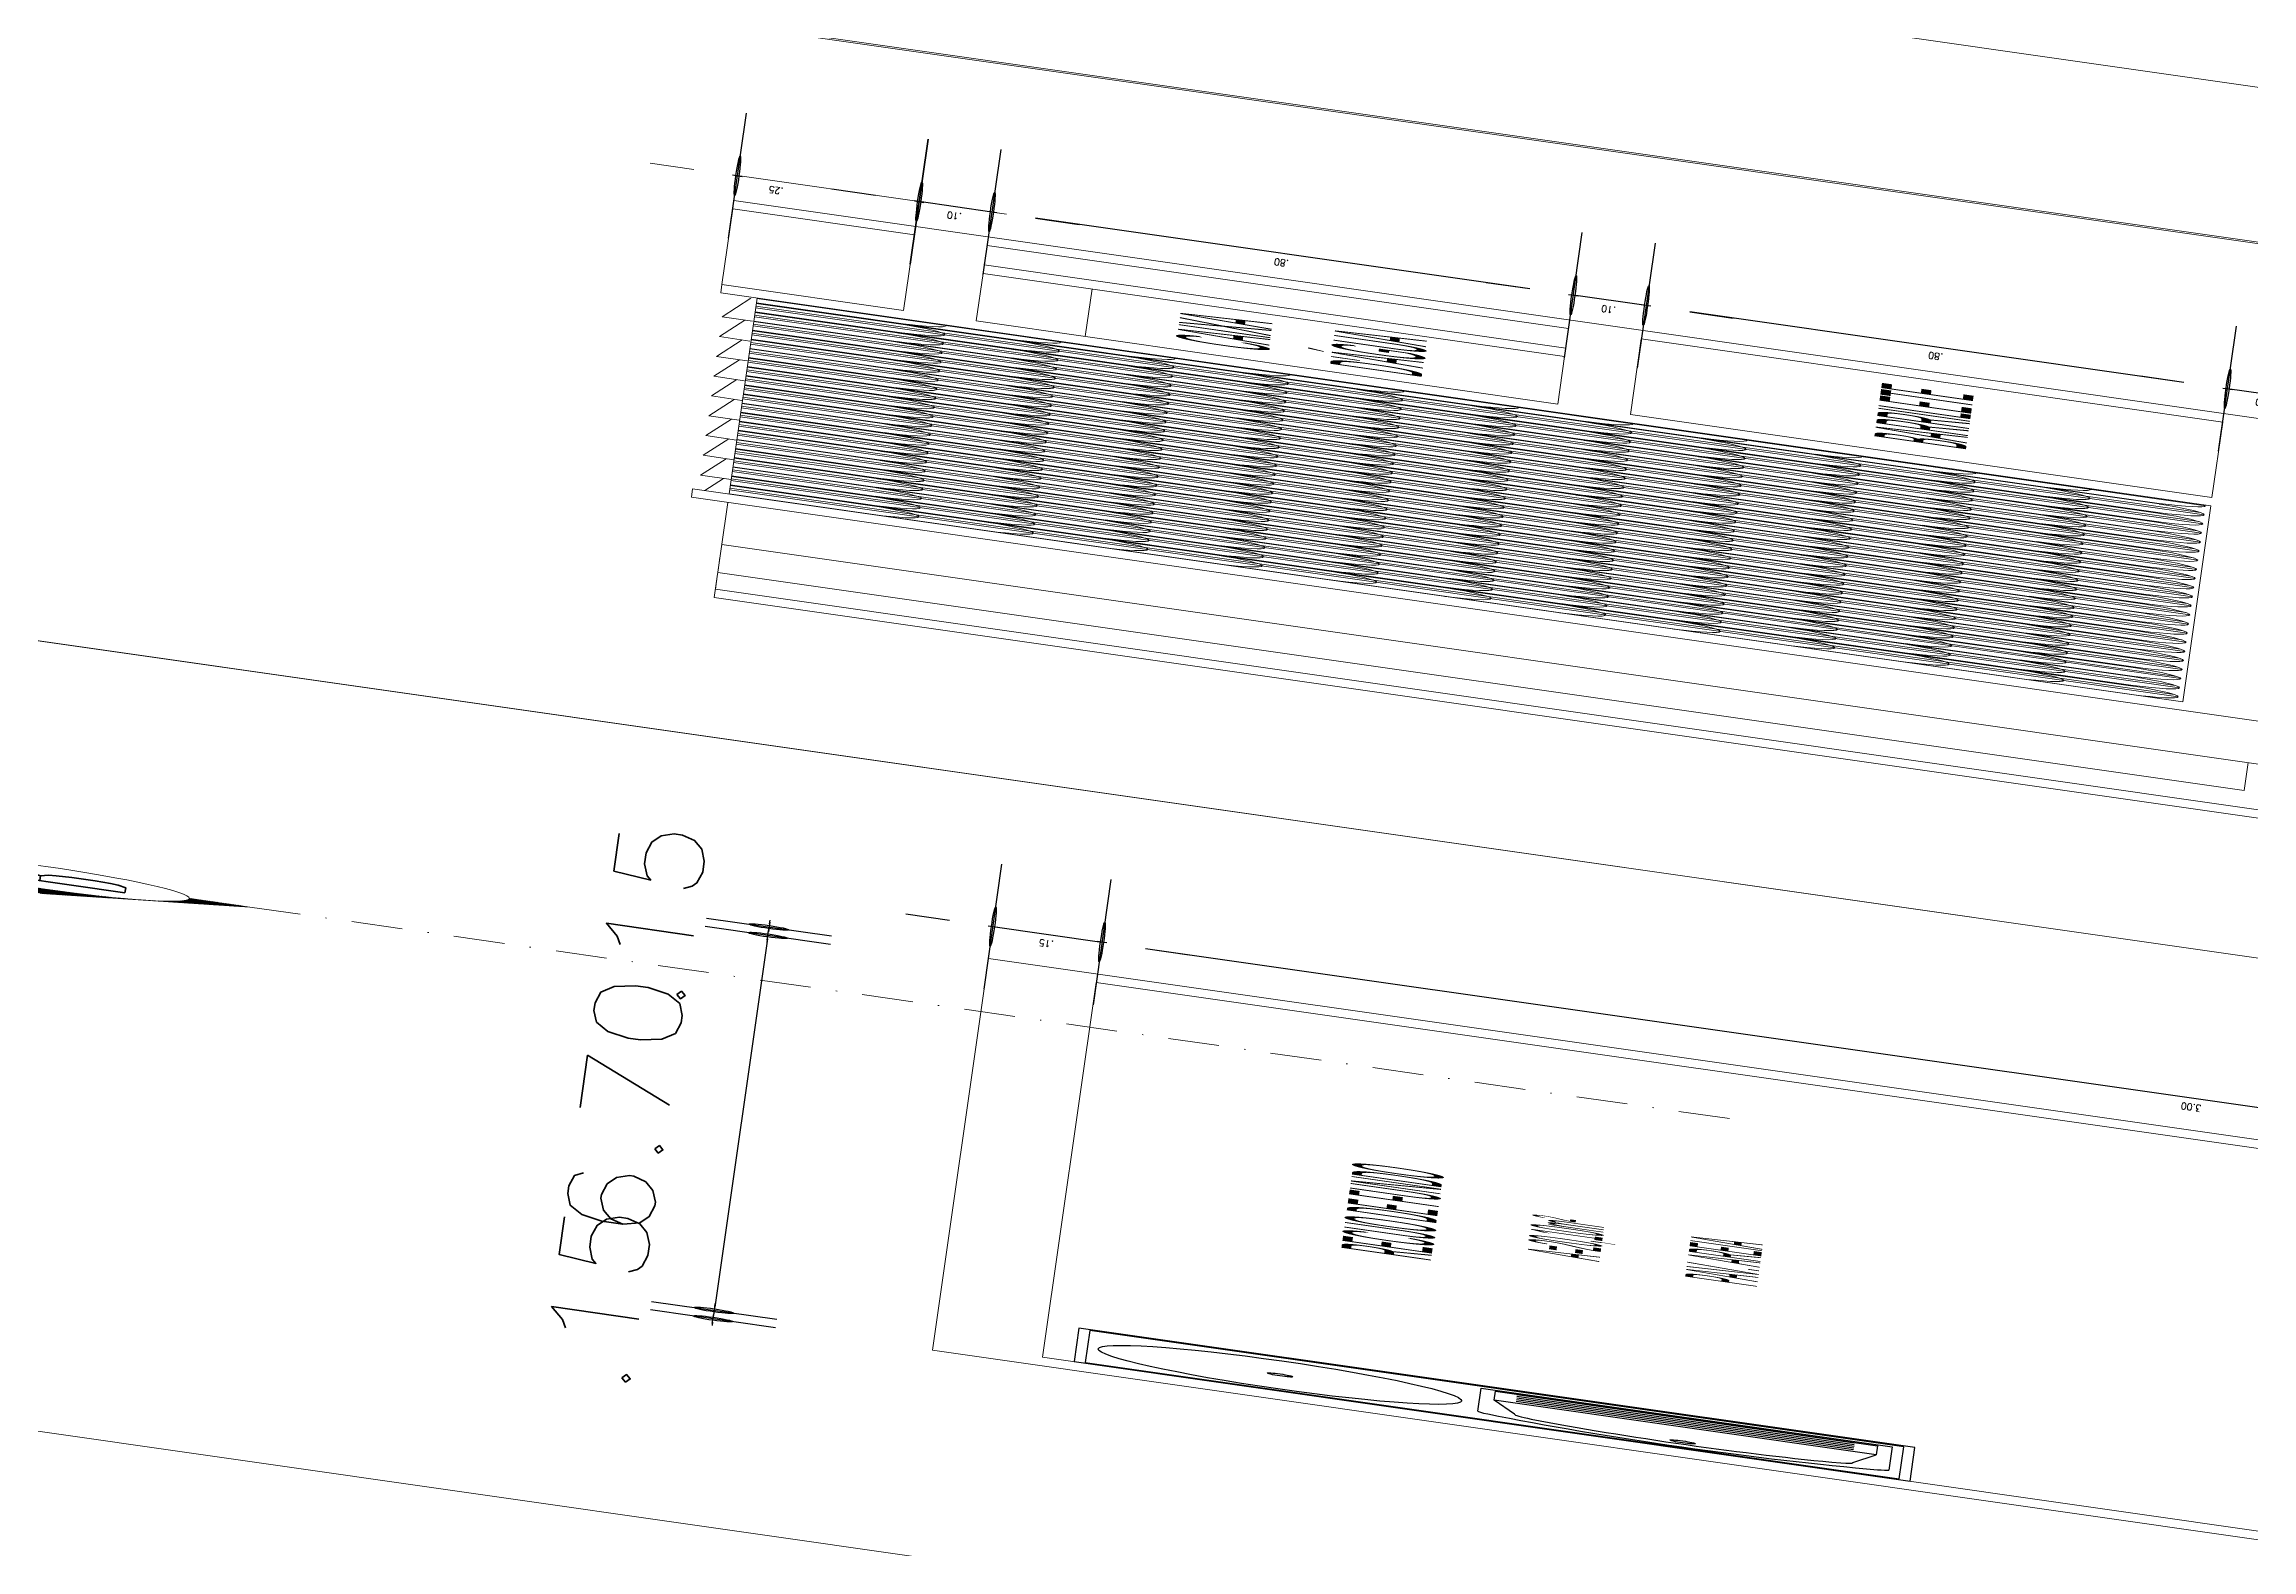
# Model space of a CAD drawing. Header units: millimetres. Extents: x -361192058 to 101130107379, y -14071650034 to 19218552450.
# Drawn here: x -135246.2 to -135067.6, y 43896.2 to 44018 of the extents above; entities that cross this region are included whole.
import ezdxf
from ezdxf.enums import TextEntityAlignment as Align

# ---------------------------------------------------------------- set-up
doc = ezdxf.new("R2010")
doc.units = ezdxf.units.MM
doc.header["$LTSCALE"] = 0.5
doc.linetypes.add('DASHDOT', pattern=[1, 0.5, -0.25, 0, -0.25])
doc.linetypes.add('HIDDEN2', pattern=[0.1875, 0.125, -0.0625])
for name, color, linetype in [('02', 2, 'Continuous'), ('COTAS', 7, 'Continuous'), ('DIVERSOS', 4, 'Continuous'), ('GR_PENA_FINA', 7, 'Continuous'), ('LINHAS PROJEÇÃO', 1, 'DASHDOT'), ('PAGPISO', 8, 'Continuous'), ('parede', 2, 'Continuous'), ('Símbolos_Gráficos', 1, 'Continuous'), ('texto pequeno', 3, 'Continuous'), ('TEXTO2', 3, 'Continuous'), ('TXT_0', 7, 'Continuous'), ('V5', 4, 'Continuous')]:
    doc.layers.add(name, color=color, linetype=linetype)
doc.styles.add('r140', font='romans.shx')
doc.styles.add('SANSSERIF', font='sas_____.pfb', dxfattribs={"height": 1})
doc.styles.get("Standard").update_dxf_attribs({"font": 'txt.shx', "height": 0.12})
doc.dimstyles.new('ESCALA50', dxfattribs={"dimtxt": 0.1, "dimasz": 0.06, "dimexe": 0.18, "dimexo": 0.06, "dimgap": 0.1, "dimtad": 1, "dimzin": 4, "dimdsep": 46, "dimtxsty": 'Standard', "dimblk1": 'BOLA', "dimblk2": 'BOLA', "dimsah": 1, "dimcen": -0.06, "dimse1": 1, "dimse2": 1, "dimclrd": 7, "dimclrt": 3, "dimadec": 0, "dimazin": 0, "dimtfac": 1, "dimtix": 1, "dimtmove": 0, "dimatfit": 3, "dimldrblk": 'BOLA', "dimfxl": 0, "dimtolj": 1, "dimtzin": 4, "dimarcsym": 0})

# ---------------------------------------------------------------- blocks, each defined once
blk = doc.blocks.new('BOLA')
for p, q in [((0, -1.435), (0, 1.435)), ((-1.435, 0), (1.435, 0))]:
    blk.add_line(p, q)
blk.add_circle((0, 0), 0.452)
blk = doc.blocks.new('*D867')
at = {"layer": 'Defpoints', "color": 0, "transparency": 16777216}
for p in [(4697.9207, 2435.7323), (4698.5163, 2435.7323), (4697.9207, 2432.8823)]:
    blk.add_point(p, dxfattribs=at)
at = {"layer": 'DIVERSOS', "color": 7, "lineweight": -2, "transparency": 16777216}
blk.add_line((4698.5163, 2432.9423), (4698.5163, 2435.6723), dxfattribs=at)
at = {"layer": 'DIVERSOS', "color": 7, "lineweight": -2, "transparency": 16777216, "xscale": 0.06, "yscale": 0.06, "zscale": 0.06}
for p, rotation in [((4698.5163, 2435.7323), 90), ((4698.5163, 2432.8823), 270)]:
    blk.add_blockref('BOLA', p, dxfattribs=dict(at, rotation=rotation))
at = {"layer": 'DIVERSOS', "color": 3, "lineweight": 18, "transparency": 16777216, "insert": (4698.3563, 2434.3073), "char_height": 0.12, "attachment_point": 5, "rotation": 90}
blk.add_mtext('\\A1;2.85', dxfattribs=at)
blk = doc.blocks.new('*D868')
at = {"layer": 'Defpoints', "color": 0, "transparency": 16777216}
for p in [(4697.9207, 2435.8323), (4698.5163, 2435.8323), (4697.9207, 2435.7323)]:
    blk.add_point(p, dxfattribs=at)
at = {"layer": 'DIVERSOS', "color": 7, "lineweight": -2, "transparency": 16777216}
for p, q in [((4698.5163, 2435.8923), (4698.5163, 2435.9523)), ((4698.5163, 2435.7323), (4698.5163, 2435.8323)), ((4698.5163, 2435.6723), (4698.5163, 2435.6123))]:
    blk.add_line(p, q, dxfattribs=at)
at = {"layer": 'DIVERSOS', "color": 7, "lineweight": -2, "transparency": 16777216, "xscale": 0.06, "yscale": 0.06, "zscale": 0.06}
for p, rotation in [((4698.5163, 2435.8323), 270), ((4698.5163, 2435.7323), 90)]:
    blk.add_blockref('BOLA', p, dxfattribs=dict(at, rotation=rotation))
at = {"layer": 'DIVERSOS', "color": 3, "lineweight": 18, "transparency": 16777216, "insert": (4698.3563, 2435.7823), "char_height": 0.12, "attachment_point": 5, "rotation": 90}
blk.add_mtext('\\A1;.10', dxfattribs=at)
blk = doc.blocks.new('*D869')
at = {"layer": 'Defpoints', "color": 0, "transparency": 16777216}
for p in [(4697.9207, 2436.6323), (4698.5163, 2436.6323), (4697.9207, 2435.8323)]:
    blk.add_point(p, dxfattribs=at)
at = {"layer": 'DIVERSOS', "color": 7, "lineweight": -2, "transparency": 16777216}
blk.add_line((4698.5163, 2435.8923), (4698.5163, 2436.5723), dxfattribs=at)
at = {"layer": 'DIVERSOS', "color": 7, "lineweight": -2, "transparency": 16777216, "xscale": 0.06, "yscale": 0.06, "zscale": 0.06}
for p, rotation in [((4698.5163, 2436.6323), 90), ((4698.5163, 2435.8323), 270)]:
    blk.add_blockref('BOLA', p, dxfattribs=dict(at, rotation=rotation))
at = {"layer": 'DIVERSOS', "color": 3, "lineweight": 18, "transparency": 16777216, "insert": (4698.3563, 2436.2323), "char_height": 0.12, "attachment_point": 5, "rotation": 90}
blk.add_mtext('\\A1;.80', dxfattribs=at)
blk = doc.blocks.new('*D870')
at = {"layer": 'Defpoints', "color": 0, "transparency": 16777216}
for p in [(4697.9207, 2436.7323), (4698.5163, 2436.7323), (4697.9207, 2436.6323)]:
    blk.add_point(p, dxfattribs=at)
at = {"layer": 'DIVERSOS', "color": 7, "lineweight": -2, "transparency": 16777216}
for p, q in [((4698.5163, 2436.7923), (4698.5163, 2436.8523)), ((4698.5163, 2436.6323), (4698.5163, 2436.7323)), ((4698.5163, 2436.5723), (4698.5163, 2436.5123))]:
    blk.add_line(p, q, dxfattribs=at)
at = {"layer": 'DIVERSOS', "color": 7, "lineweight": -2, "transparency": 16777216, "xscale": 0.06, "yscale": 0.06, "zscale": 0.06}
for p, rotation in [((4698.5163, 2436.7323), 270), ((4698.5163, 2436.6323), 90)]:
    blk.add_blockref('BOLA', p, dxfattribs=dict(at, rotation=rotation))
at = {"layer": 'DIVERSOS', "color": 3, "lineweight": 18, "transparency": 16777216, "insert": (4698.3563, 2436.6823), "char_height": 0.12, "attachment_point": 5, "rotation": 90}
blk.add_mtext('\\A1;.10', dxfattribs=at)
blk = doc.blocks.new('*D871')
at = {"layer": 'Defpoints', "color": 0, "transparency": 16777216}
for p in [(4697.9207, 2437.5323), (4698.5163, 2437.5323), (4697.9207, 2436.7323)]:
    blk.add_point(p, dxfattribs=at)
at = {"layer": 'DIVERSOS', "color": 7, "lineweight": -2, "transparency": 16777216}
blk.add_line((4698.5163, 2436.7923), (4698.5163, 2437.4723), dxfattribs=at)
at = {"layer": 'DIVERSOS', "color": 7, "lineweight": -2, "transparency": 16777216, "xscale": 0.06, "yscale": 0.06, "zscale": 0.06}
for p, rotation in [((4698.5163, 2437.5323), 90), ((4698.5163, 2436.7323), 270)]:
    blk.add_blockref('BOLA', p, dxfattribs=dict(at, rotation=rotation))
at = {"layer": 'DIVERSOS', "color": 3, "lineweight": 18, "transparency": 16777216, "insert": (4698.3563, 2437.1323), "char_height": 0.12, "attachment_point": 5, "rotation": 90}
blk.add_mtext('\\A1;.80', dxfattribs=at)
blk = doc.blocks.new('*D872')
at = {"layer": 'Defpoints', "color": 0, "transparency": 16777216}
for p in [(4697.9207, 2437.6323), (4698.5163, 2437.6323), (4697.9207, 2437.5323)]:
    blk.add_point(p, dxfattribs=at)
at = {"layer": 'DIVERSOS', "color": 7, "lineweight": -2, "transparency": 16777216}
for p, q in [((4698.5163, 2437.6923), (4698.5163, 2437.7523)), ((4698.5163, 2437.5323), (4698.5163, 2437.6323)), ((4698.5163, 2437.4723), (4698.5163, 2437.4123))]:
    blk.add_line(p, q, dxfattribs=at)
at = {"layer": 'DIVERSOS', "color": 7, "lineweight": -2, "transparency": 16777216, "xscale": 0.06, "yscale": 0.06, "zscale": 0.06}
for p, rotation in [((4698.5163, 2437.6323), 270), ((4698.5163, 2437.5323), 90)]:
    blk.add_blockref('BOLA', p, dxfattribs=dict(at, rotation=rotation))
at = {"layer": 'DIVERSOS', "color": 3, "lineweight": 18, "transparency": 16777216, "insert": (4698.3563, 2437.5823), "char_height": 0.12, "attachment_point": 5, "rotation": 90}
blk.add_mtext('\\A1;.10', dxfattribs=at)
blk = doc.blocks.new('*D1620')
at = {"layer": 'Defpoints', "color": 0, "transparency": 16777216}
for p in [(4685.2878, 2437.243), (4685.2878, 2434.243), (4686.0054, 2434.243)]:
    blk.add_point(p, dxfattribs=at)
at = {"layer": 'DIVERSOS', "color": 7, "lineweight": -2, "transparency": 16777216}
blk.add_line((4686.0054, 2437.183), (4686.0054, 2434.303), dxfattribs=at)
at = {"layer": 'DIVERSOS', "color": 7, "lineweight": -2, "transparency": 16777216, "xscale": 0.06, "yscale": 0.06, "zscale": 0.06}
for p, rotation in [((4686.0054, 2437.243), 90), ((4686.0054, 2434.243), 270)]:
    blk.add_blockref('BOLA', p, dxfattribs=dict(at, rotation=rotation))
at = {"layer": 'DIVERSOS', "color": 3, "lineweight": 18, "transparency": 16777216, "insert": (4685.8454, 2435.743), "char_height": 0.12, "attachment_point": 5, "rotation": 90}
blk.add_mtext('\\A1;3.00', dxfattribs=at)
blk = doc.blocks.new('*D1604')
at = {"layer": 'Defpoints', "color": 0, "transparency": 16777216}
for p in [(4685.2878, 2437.393), (4685.2878, 2437.243), (4686.0054, 2437.243)]:
    blk.add_point(p, dxfattribs=at)
at = {"layer": 'DIVERSOS', "color": 7, "lineweight": -2, "transparency": 16777216}
for p, q in [((4686.0054, 2437.453), (4686.0054, 2437.513)), ((4686.0054, 2437.393), (4686.0054, 2437.243)), ((4686.0054, 2437.183), (4686.0054, 2437.123))]:
    blk.add_line(p, q, dxfattribs=at)
at = {"layer": 'DIVERSOS', "color": 7, "lineweight": -2, "transparency": 16777216, "xscale": 0.06, "yscale": 0.06, "zscale": 0.06}
for p, rotation in [((4686.0054, 2437.393), 270), ((4686.0054, 2437.243), 90)]:
    blk.add_blockref('BOLA', p, dxfattribs=dict(at, rotation=rotation))
at = {"layer": 'DIVERSOS', "color": 3, "lineweight": 18, "transparency": 16777216, "insert": (4685.8454, 2437.318), "char_height": 0.12, "attachment_point": 5, "rotation": 90}
blk.add_mtext('\\A1;.15', dxfattribs=at)
blk = doc.blocks.new('*D1630')
at = {"layer": 'Defpoints', "color": 0, "transparency": 16777216}
for p in [(4678.4378, 2437.6948), (4678.4378, 2437.243), (4678.5878, 2437.243)]:
    blk.add_point(p, dxfattribs=at)
at = {"layer": 'DIVERSOS', "color": 7, "lineweight": -2, "transparency": 16777216}
for p, q in [((4678.3778, 2437.6948), (4678.3178, 2437.6948)), ((4678.5878, 2437.6948), (4678.4378, 2437.6948)), ((4678.6478, 2437.6948), (4678.7078, 2437.6948))]:
    blk.add_line(p, q, dxfattribs=at)
at = {"layer": 'DIVERSOS', "color": 7, "lineweight": -2, "transparency": 16777216, "xscale": 0.06, "yscale": 0.06, "zscale": 0.06}
blk.add_blockref('BOLA', (4678.4378, 2437.6948), dxfattribs=at)
at = {"layer": 'DIVERSOS', "color": 7, "lineweight": -2, "transparency": 16777216, "xscale": 0.06, "yscale": 0.06, "zscale": 0.06, "rotation": 180}
blk.add_blockref('BOLA', (4678.5878, 2437.6948), dxfattribs=at)
at = {"layer": 'DIVERSOS', "color": 3, "lineweight": 18, "transparency": 16777216, "insert": (4678.5128, 2437.8548), "char_height": 0.12, "attachment_point": 5}
blk.add_mtext('\\A1;.15', dxfattribs=at)
blk = doc.blocks.new('*D1631')
at = {"layer": 'Defpoints', "color": 0, "transparency": 16777216}
for p in [(4678.5878, 2437.6948), (4678.5878, 2437.243), (4685.2878, 2437.243)]:
    blk.add_point(p, dxfattribs=at)
at = {"layer": 'DIVERSOS', "color": 7, "lineweight": -2, "transparency": 16777216}
blk.add_line((4685.2278, 2437.6948), (4678.6478, 2437.6948), dxfattribs=at)
at = {"layer": 'DIVERSOS', "color": 7, "lineweight": -2, "transparency": 16777216, "xscale": 0.06, "yscale": 0.06, "zscale": 0.06, "rotation": 180}
blk.add_blockref('BOLA', (4678.5878, 2437.6948), dxfattribs=at)
at = {"layer": 'DIVERSOS', "color": 7, "lineweight": -2, "transparency": 16777216, "xscale": 0.06, "yscale": 0.06, "zscale": 0.06}
blk.add_blockref('BOLA', (4685.2878, 2437.6948), dxfattribs=at)
at = {"layer": 'DIVERSOS', "color": 3, "lineweight": 18, "transparency": 16777216, "insert": (4681.9378, 2437.8548), "char_height": 0.12, "attachment_point": 5}
blk.add_mtext('\\A1;6.70', dxfattribs=at)
blk = doc.blocks.new('*D1632')
at = {"layer": 'Defpoints', "color": 0, "transparency": 16777216}
for p in [(4685.4378, 2437.6948), (4685.2878, 2437.243), (4685.4378, 2437.243)]:
    blk.add_point(p, dxfattribs=at)
at = {"layer": 'DIVERSOS', "color": 7, "lineweight": -2, "transparency": 16777216}
for p, q in [((4685.2278, 2437.6948), (4685.1678, 2437.6948)), ((4685.2878, 2437.6948), (4685.4378, 2437.6948)), ((4685.4978, 2437.6948), (4685.5578, 2437.6948))]:
    blk.add_line(p, q, dxfattribs=at)
at = {"layer": 'DIVERSOS', "color": 7, "lineweight": -2, "transparency": 16777216, "xscale": 0.06, "yscale": 0.06, "zscale": 0.06}
blk.add_blockref('BOLA', (4685.2878, 2437.6948), dxfattribs=at)
at = {"layer": 'DIVERSOS', "color": 7, "lineweight": -2, "transparency": 16777216, "xscale": 0.06, "yscale": 0.06, "zscale": 0.06, "rotation": 180}
blk.add_blockref('BOLA', (4685.4378, 2437.6948), dxfattribs=at)
at = {"layer": 'DIVERSOS', "color": 3, "lineweight": 18, "transparency": 16777216, "insert": (4685.3628, 2437.8548), "char_height": 0.12, "attachment_point": 5}
blk.add_mtext('\\A1;.15', dxfattribs=at)
blk = doc.blocks.new('APROVADO QUADRA 21.2 MBVII')
at = {"layer": 'PAGPISO', "lineweight": 18}
h = blk.add_hatch(dxfattribs=at)
h.set_pattern_fill('ANSI31', color=256, scale=0.0032, angle=450, style=0)
h.set_pattern_definition([(225, (4684.204829, 2438.964649), (-0.0071842, 0.0071842), [])])
h.paths.add_polyline_path([(4684.3463, 2438.5402), (4684.2048, 2438.6817), (4684.3463, 2438.8232, 0.414214)])
h.paths.add_polyline_path([(4684.4878, 2438.3987), (4684.3463, 2438.5402, 0.198912), (4684.4878, 2438.4816)])
h.paths.add_polyline_path([(4684.4878, 2438.8818, 0.198912), (4684.3463, 2438.8232), (4684.4878, 2438.9646)])
for p, q in [((4678.7729, 2436.5959), (4678.9679, 2436.6259)), ((4678.9679, 2436.1004), (4678.9679, 2436.6259)), ((4678.9979, 2436.1318), (4678.9979, 2436.5959)), ((4679.0279, 2436.1318), (4679.0279, 2436.5959)), ((4679.0579, 2436.1318), (4679.0579, 2436.5959)), ((4679.0879, 2436.1318), (4679.0879, 2436.5959)), ((4679.1179, 2436.1318), (4679.1179, 2436.5959)), ((4678.7729, 2436.1304), (4678.9679, 2436.1004))]:
    blk.add_line(p, q)
for points in [[(4679.1913, 2436.0497), (4679.1913, 2437.1997), (4678.5913, 2437.1997), (4678.5913, 2436.0497)], [(4678.6063, 2437.1847), (4678.6063, 2436.0647), (4679.1763, 2436.0647), (4679.1763, 2437.1847)]]:
    blk.add_lwpolyline(points, close=True)
blk.add_lwpolyline([(4678.7325, 2436.0804, -0.153737), (4678.7112, 2436.0956, -0.338906), (4678.7112, 2436.632, -0.256007), (4678.7365, 2436.6459), (4679.1484, 2436.6459), (4679.1484, 2436.0804)], format="xyb", close=True)
blk.add_lwpolyline([(4678.9679, 2436.6259), (4679.1284, 2436.6259), (4679.1284, 2436.1004), (4678.9679, 2436.1004, -0.125189)], format="xyb")
for centre, radius in [((4678.874, 2436.9196), 0.25), ((4678.874, 2436.9196), 0.0177), ((4678.7096, 2436.3638), 0.0177)]:
    blk.add_circle(centre, radius)
for centre, radius, start, end in [((4678.7729, 2436.5459), 0.05, 90, 147.7458), ((4679.0614, 2436.3638), 0.3911, 147.7458, 213.7499), ((4678.7729, 2436.1804), 0.05, 222.7383, 270)]:
    blk.add_arc(centre, radius, start, end)
at = {"layer": '02', "color": 0, "linetype": 'HIDDEN2', "lineweight": 18}
blk.add_line((4691.2207, 2437.8323), (4692.0207, 2437.8323), dxfattribs=at)
at = {"layer": '02', "color": 8, "lineweight": 18}
for p, q in [((4691.5207, 2435.7323), (4691.5207, 2437.8323)), ((4692.0207, 2437.8323), (4692.0207, 2432.8923)), ((4692.0207, 2435.7323), (4691.5207, 2435.7323))]:
    blk.add_line(p, q, dxfattribs=at)
at = {"layer": '02', "lineweight": 18}
for points in [[(4688.619, 2439.7183), (4674.7804, 2439.7183), (4674.7804, 2405.9015), (4688.619, 2405.9015)], [(4661.5448, 2439.6901), (4674.7804, 2439.6901), (4674.7804, 2405.9015), (4661.5448, 2405.9015)], [(4688.619, 2439.6901), (4701.1365, 2439.6901), (4701.1365, 2430.5177), (4688.619, 2430.5177)], [(4721.2448, 2439.6901), (4701.1607, 2439.6901), (4701.1607, 2419.8188), (4721.2448, 2419.8188)]]:
    blk.add_lwpolyline(points, close=True, dxfattribs=at)
at = {"layer": 'COTAS', "lineweight": 18}
for p, q in [((4696.5707, 2437.8823), (4697.9207, 2437.8823)), ((4691.0707, 2437.8323), (4692.7707, 2437.8323)), ((4691.0707, 2435.3823), (4691.0707, 2437.8323)), ((4691.2207, 2435.3823), (4691.2207, 2437.8323)), ((4692.9207, 2437.8323), (4696.4207, 2437.8323))]:
    blk.add_line(p, q, dxfattribs=at)
at = {"layer": 'DIVERSOS', "color": 7, "lineweight": 18}
for p, q in [((4698.5163, 2437.9423), (4698.5163, 2438.0023)), ((4698.5163, 2437.6323), (4698.5163, 2437.8823)), ((4698.5163, 2437.5723), (4698.5163, 2437.5123))]:
    blk.add_line(p, q, dxfattribs=at)
at = {"layer": 'DIVERSOS', "lineweight": 18}
for p, q in [((4692.9969, 2435.8395), (4692.9969, 2437.8323)), ((4693.0269, 2435.8455), (4693.0269, 2437.8323)), ((4693.1595, 2435.8395), (4693.1595, 2437.8323)), ((4693.1895, 2435.8455), (4693.1895, 2437.8323)), ((4693.3221, 2435.8395), (4693.3221, 2437.8323)), ((4693.3521, 2435.8455), (4693.3521, 2437.8323)), ((4693.4846, 2435.8395), (4693.4846, 2437.8323)), ((4693.5146, 2435.8455), (4693.5146, 2437.8323)), ((4693.6472, 2435.8395), (4693.6472, 2437.8323)), ((4693.6772, 2435.8455), (4693.6772, 2437.8323)), ((4693.8098, 2435.8395), (4693.8098, 2437.8323)), ((4693.8398, 2435.8455), (4693.8398, 2437.8323)), ((4693.9723, 2435.8395), (4693.9723, 2437.8323)), ((4694.0023, 2435.8455), (4694.0023, 2437.8323)), ((4694.1349, 2435.8395), (4694.1349, 2437.8323)), ((4694.1649, 2435.8455), (4694.1649, 2437.8323)), ((4694.2975, 2435.8395), (4694.2975, 2437.8323)), ((4694.3275, 2435.8455), (4694.3275, 2437.8323)), ((4694.4601, 2435.8395), (4694.4601, 2437.8323)), ((4694.4901, 2435.8455), (4694.4901, 2437.8323)), ((4694.6226, 2435.8395), (4694.6226, 2437.8323)), ((4694.6526, 2435.8455), (4694.6526, 2437.8323)), ((4694.7852, 2435.8395), (4694.7852, 2437.8323)), ((4694.8152, 2435.8455), (4694.8152, 2437.8323)), ((4694.9478, 2435.8395), (4694.9478, 2437.8323)), ((4694.9778, 2435.8455), (4694.9778, 2437.8323)), ((4695.1118, 2435.8395), (4695.1118, 2437.8323)), ((4695.1418, 2435.8455), (4695.1418, 2437.8323)), ((4695.2743, 2435.8395), (4695.2743, 2437.8323)), ((4695.3043, 2435.8455), (4695.3043, 2437.8323)), ((4695.4369, 2435.8395), (4695.4369, 2437.8323)), ((4695.4669, 2435.8455), (4695.4669, 2437.8323)), ((4695.5995, 2435.8395), (4695.5995, 2437.8323)), ((4695.6295, 2435.8455), (4695.6295, 2437.8323)), ((4695.762, 2435.8395), (4695.762, 2437.8323)), ((4695.792, 2435.8455), (4695.792, 2437.8323)), ((4695.9246, 2435.8395), (4695.9246, 2437.8323)), ((4695.9546, 2435.8455), (4695.9546, 2437.8323)), ((4696.0872, 2435.8395), (4696.0872, 2437.8323)), ((4696.1172, 2435.8455), (4696.1172, 2437.8323)), ((4696.2497, 2435.8395), (4696.2497, 2437.8323)), ((4696.2797, 2435.8455), (4696.2797, 2437.8323)), ((4696.4123, 2435.8395), (4696.4123, 2437.8323)), ((4697.4207, 2437.3823), (4696.5707, 2437.3823))]:
    blk.add_line(p, q, dxfattribs=at)
at = {"layer": 'GR_PENA_FINA', "lineweight": 18}
blk.add_lwpolyline([(4703.8748, 2438.6993), (4719.7654, 2438.704), (4719.764, 2422.4994), (4703.8748, 2422.4703)], close=True, dxfattribs=at)
at = {"layer": 'LINHAS PROJEÇÃO', "lineweight": 18}
blk.add_line((4684.4878, 2438.3987), (4684.4878, 2436.3356), dxfattribs=at)
at = {"layer": 'parede', "lineweight": 18}
for p, q in [((4692.9207, 2437.8823), (4692.7707, 2437.8823)), ((4692.7707, 2437.8823), (4692.7707, 2432.8923)), ((4692.9207, 2437.8823), (4692.9207, 2435.8323)), ((4696.4207, 2437.8823), (4696.4207, 2435.8323)), ((4696.5707, 2437.8823), (4696.4207, 2437.8823)), ((4696.5707, 2437.6323), (4696.5707, 2437.8823)), ((4697.9207, 2437.6323), (4697.9207, 2437.8823)), ((4698.0707, 2437.8823), (4697.9207, 2437.8823)), ((4698.0707, 2432.8823), (4698.0707, 2437.8823)), ((4697.9207, 2437.6323), (4696.5707, 2437.6323)), ((4697.4207, 2437.5323), (4696.5707, 2437.5323)), ((4696.5707, 2437.5323), (4696.5707, 2436.7323)), ((4697.4207, 2436.7323), (4697.4207, 2437.5323)), ((4697.9207, 2437.5323), (4697.5707, 2437.5323)), ((4697.5707, 2436.7323), (4697.5707, 2437.5323)), ((4697.9207, 2436.7323), (4697.9207, 2437.5323)), ((4678.4378, 2412.393), (4678.4378, 2437.393)), ((4678.4378, 2437.393), (4685.4378, 2437.393)), ((4685.4378, 2437.393), (4685.4378, 2412.393)), ((4678.5878, 2434.0523), (4678.5878, 2437.243)), ((4678.5878, 2437.243), (4685.2878, 2437.243)), ((4685.2878, 2437.243), (4685.2878, 2434.243)), ((4697.4207, 2436.7323), (4696.5707, 2436.7323)), ((4697.9207, 2436.7323), (4697.5707, 2436.7323)), ((4697.9207, 2436.6323), (4696.5707, 2436.6323)), ((4696.5707, 2436.6323), (4696.5707, 2435.8323)), ((4697.9207, 2435.8323), (4697.9207, 2436.6323)), ((4696.4207, 2435.8323), (4692.9207, 2435.8323)), ((4697.9207, 2435.8323), (4696.5707, 2435.8323))]:
    blk.add_line(p, q, dxfattribs=at)
at = {"layer": 'Símbolos_Gráficos', "color": 3, "lineweight": 18}
for p in [(4684.2048, 2438.6817), (4684.4878, 2438.4816)]:
    blk.add_line(p, (4684.4878, 2438.3987), dxfattribs=at)
blk.add_circle((4684.4878, 2438.6817), 0.2001, dxfattribs=at)
at = {"layer": 'V5', "lineweight": 18}
for p, q in [((4692.9207, 2437.8323), (4692.9207, 2435.9025)), ((4693.0731, 2437.8323), (4693.0731, 2435.9025)), ((4693.0833, 2437.8323), (4693.0833, 2435.9025)), ((4693.2357, 2437.8323), (4693.2357, 2435.9025)), ((4693.2459, 2437.8323), (4693.2459, 2435.9025)), ((4693.3983, 2437.8323), (4693.3983, 2435.9025)), ((4693.4084, 2437.8323), (4693.4084, 2435.9025)), ((4693.5608, 2437.8323), (4693.5608, 2435.9025)), ((4693.571, 2437.8323), (4693.571, 2435.9025)), ((4693.7234, 2437.8323), (4693.7234, 2435.9025)), ((4693.7336, 2437.8323), (4693.7336, 2435.9025)), ((4693.886, 2437.8323), (4693.886, 2435.9025)), ((4693.8961, 2437.8323), (4693.8961, 2435.9025)), ((4694.0486, 2437.8323), (4694.0486, 2435.9025)), ((4694.0587, 2437.8323), (4694.0587, 2435.9025)), ((4694.2111, 2437.8323), (4694.2111, 2435.9025)), ((4694.2213, 2437.8323), (4694.2213, 2435.9025)), ((4694.3737, 2437.8323), (4694.3737, 2435.9025)), ((4694.3839, 2437.8323), (4694.3839, 2435.9025)), ((4694.5363, 2437.8323), (4694.5363, 2435.9025)), ((4694.5464, 2437.8323), (4694.5464, 2435.9025)), ((4694.6988, 2437.8323), (4694.6988, 2435.9025)), ((4694.709, 2437.8323), (4694.709, 2435.9025)), ((4694.8614, 2437.8323), (4694.8614, 2435.9025)), ((4694.8716, 2437.8323), (4694.8716, 2435.9025)), ((4695.024, 2437.8323), (4695.024, 2435.9025)), ((4695.0356, 2437.8323), (4695.0356, 2435.9025)), ((4695.188, 2437.8323), (4695.188, 2435.9025)), ((4695.1981, 2437.8323), (4695.1981, 2435.9025)), ((4695.3505, 2437.8323), (4695.3505, 2435.9025)), ((4695.3607, 2437.8323), (4695.3607, 2435.9025)), ((4695.5131, 2437.8323), (4695.5131, 2435.9025)), ((4695.5233, 2437.8323), (4695.5233, 2435.9025)), ((4695.6757, 2437.8323), (4695.6757, 2435.9025)), ((4695.6858, 2437.8323), (4695.6858, 2435.9025)), ((4695.8382, 2437.8323), (4695.8382, 2435.9025)), ((4695.8484, 2437.8323), (4695.8484, 2435.9025)), ((4696.0008, 2437.8323), (4696.0008, 2435.9025)), ((4696.011, 2437.8323), (4696.011, 2435.9025)), ((4696.1634, 2437.8323), (4696.1634, 2435.9025)), ((4696.1735, 2437.8323), (4696.1735, 2435.9025)), ((4696.326, 2437.8323), (4696.326, 2435.9025)), ((4696.3361, 2437.8323), (4696.3361, 2435.9025))]:
    blk.add_line(p, q, dxfattribs=at)
for points in [[(4693.1776, 2437.8323), (4693.1813, 2437.8742), (4693.5317, 2437.843)], [(4693.5307, 2437.8325), (4693.5345, 2437.8744), (4693.8848, 2437.8432)], [(4693.8839, 2437.8328), (4693.8876, 2437.8746), (4694.238, 2437.8434)], [(4694.2371, 2437.833), (4694.2408, 2437.8748), (4694.5911, 2437.8437)], [(4694.5902, 2437.8332), (4694.5939, 2437.875), (4694.9443, 2437.8439)], [(4694.9434, 2437.8334), (4694.9471, 2437.8753), (4695.2975, 2437.8441)], [(4695.2965, 2437.8337), (4695.3002, 2437.8755), (4695.6506, 2437.8443)], [(4695.6497, 2437.8339), (4695.6534, 2437.8757), (4696.0038, 2437.8446)], [(4696.0028, 2437.8341), (4696.0066, 2437.8759), (4696.4017, 2437.8408)], [(4692.9207, 2437.8657), (4693.1785, 2437.8428)]]:
    blk.add_lwpolyline(points, dxfattribs=at)
for centre, end in [((4692.9969, 2437.6495), 349.1839), ((4693.1595, 2437.6495), 349.1839), ((4693.3221, 2437.6495), 349.1839), ((4693.4846, 2437.6495), 349.1839), ((4693.6472, 2437.6495), 349.1839), ((4693.8098, 2437.6495), 349.1839), ((4693.9723, 2437.6495), 349.1839), ((4694.1349, 2437.6495), 349.1839), ((4694.2975, 2437.6495), 349.1839), ((4694.4601, 2437.6495), 349.1839), ((4694.6226, 2437.6495), 349.1839), ((4694.7852, 2437.6495), 349.1839), ((4694.9478, 2437.6495), 349.1839), ((4695.1118, 2437.6495), 349.1839), ((4695.2743, 2437.6495), 349.1839), ((4695.4369, 2437.6495), 349.1839), ((4695.5995, 2437.6495), 349.1839), ((4695.762, 2437.6495), 349.1839), ((4695.9246, 2437.6495), 349.1839), ((4696.0872, 2437.6495), 349.1839), ((4696.2497, 2437.6495), 349.1839), ((4696.4123, 2437.6495), 270), ((4692.9969, 2437.492), 349.1839), ((4693.1595, 2437.492), 349.1839), ((4693.3221, 2437.492), 349.1839), ((4693.4846, 2437.492), 349.1839), ((4693.6472, 2437.492), 349.1839), ((4693.8098, 2437.492), 349.1839), ((4693.9723, 2437.492), 349.1839), ((4694.1349, 2437.492), 349.1839), ((4694.2975, 2437.492), 349.1839), ((4694.4601, 2437.492), 349.1839), ((4694.6226, 2437.492), 349.1839), ((4694.7852, 2437.492), 349.1839), ((4694.9478, 2437.492), 349.1839), ((4695.1118, 2437.492), 349.1839), ((4695.2743, 2437.492), 349.1839), ((4695.4369, 2437.492), 349.1839), ((4695.5995, 2437.492), 349.1839), ((4695.762, 2437.492), 349.1839), ((4695.9246, 2437.492), 349.1839), ((4696.0872, 2437.492), 349.1839), ((4696.2497, 2437.492), 349.1839), ((4696.4123, 2437.492), 270), ((4692.9969, 2437.3345), 349.1839), ((4693.1595, 2437.3345), 349.1839), ((4693.3221, 2437.3345), 349.1839), ((4693.4846, 2437.3345), 349.1839), ((4693.6472, 2437.3345), 349.1839), ((4693.8098, 2437.3345), 349.1839), ((4693.9723, 2437.3345), 349.1839), ((4694.1349, 2437.3345), 349.1839), ((4694.2975, 2437.3345), 349.1839), ((4694.4601, 2437.3345), 349.1839), ((4694.6226, 2437.3345), 349.1839), ((4694.7852, 2437.3345), 349.1839), ((4694.9478, 2437.3345), 349.1839), ((4695.1118, 2437.3345), 349.1839), ((4695.2743, 2437.3345), 349.1839), ((4695.4369, 2437.3345), 349.1839), ((4695.5995, 2437.3345), 349.1839), ((4695.762, 2437.3345), 349.1839), ((4695.9246, 2437.3345), 349.1839), ((4696.0872, 2437.3345), 349.1839), ((4696.2497, 2437.3345), 349.1839), ((4696.4123, 2437.3345), 270), ((4692.9969, 2437.177), 349.1839), ((4693.1595, 2437.177), 349.1839), ((4693.3221, 2437.177), 349.1839), ((4693.4846, 2437.177), 349.1839), ((4693.6472, 2437.177), 349.1839), ((4693.8098, 2437.177), 349.1839), ((4693.9723, 2437.177), 349.1839), ((4694.1349, 2437.177), 349.1839), ((4694.2975, 2437.177), 349.1839), ((4694.4601, 2437.177), 349.1839), ((4694.6226, 2437.177), 349.1839), ((4694.7852, 2437.177), 349.1839), ((4694.9478, 2437.177), 349.1839), ((4695.1118, 2437.177), 349.1839), ((4695.2743, 2437.177), 349.1839), ((4695.4369, 2437.177), 349.1839), ((4695.5995, 2437.177), 349.1839), ((4695.762, 2437.177), 349.1839), ((4695.9246, 2437.177), 349.1839), ((4696.0872, 2437.177), 349.1839), ((4696.2497, 2437.177), 349.1839), ((4696.4123, 2437.177), 270), ((4692.9969, 2437.0195), 349.1839), ((4693.1595, 2437.0195), 349.1839), ((4693.3221, 2437.0195), 349.1839), ((4693.4846, 2437.0195), 349.1839), ((4693.6472, 2437.0195), 349.1839), ((4693.8098, 2437.0195), 349.1839), ((4693.9723, 2437.0195), 349.1839), ((4694.1349, 2437.0195), 349.1839), ((4694.2975, 2437.0195), 349.1839), ((4694.4601, 2437.0195), 349.1839), ((4694.6226, 2437.0195), 349.1839), ((4694.7852, 2437.0195), 349.1839), ((4694.9478, 2437.0195), 349.1839), ((4695.1118, 2437.0195), 349.1839), ((4695.2743, 2437.0195), 349.1839), ((4695.4369, 2437.0195), 349.1839), ((4695.5995, 2437.0195), 349.1839), ((4695.762, 2437.0195), 349.1839), ((4695.9246, 2437.0195), 349.1839), ((4696.0872, 2437.0195), 349.1839), ((4696.2497, 2437.0195), 349.1839), ((4696.4123, 2437.0195), 270), ((4692.9969, 2436.862), 349.1839), ((4693.1595, 2436.862), 349.1839), ((4693.3221, 2436.862), 349.1839), ((4693.4846, 2436.862), 349.1839), ((4693.6472, 2436.862), 349.1839), ((4693.8098, 2436.862), 349.1839), ((4693.9723, 2436.862), 349.1839), ((4694.1349, 2436.862), 349.1839), ((4694.2975, 2436.862), 349.1839), ((4694.4601, 2436.862), 349.1839), ((4694.6226, 2436.862), 349.1839), ((4694.7852, 2436.862), 349.1839), ((4694.9478, 2436.862), 349.1839), ((4695.1118, 2436.862), 349.1839), ((4695.2743, 2436.862), 349.1839), ((4695.4369, 2436.862), 349.1839), ((4695.5995, 2436.862), 349.1839), ((4695.762, 2436.862), 349.1839), ((4695.9246, 2436.862), 349.1839), ((4696.0872, 2436.862), 349.1839), ((4696.2497, 2436.862), 349.1839), ((4696.4123, 2436.862), 270), ((4692.9969, 2436.7045), 349.1839), ((4693.1595, 2436.7045), 349.1839), ((4693.3221, 2436.7045), 349.1839), ((4693.4846, 2436.7045), 349.1839), ((4693.6472, 2436.7045), 349.1839), ((4693.8098, 2436.7045), 349.1839), ((4693.9723, 2436.7045), 349.1839), ((4694.1349, 2436.7045), 349.1839), ((4694.2975, 2436.7045), 349.1839), ((4694.4601, 2436.7045), 349.1839), ((4694.6226, 2436.7045), 349.1839), ((4694.7852, 2436.7045), 349.1839), ((4694.9478, 2436.7045), 349.1839), ((4695.1118, 2436.7045), 349.1839), ((4695.2743, 2436.7045), 349.1839), ((4695.4369, 2436.7045), 349.1839), ((4695.5995, 2436.7045), 349.1839), ((4695.762, 2436.7045), 349.1839), ((4695.9246, 2436.7045), 349.1839), ((4696.0872, 2436.7045), 349.1839), ((4696.2497, 2436.7045), 349.1839), ((4696.4123, 2436.7045), 270), ((4692.9969, 2436.547), 349.1839), ((4693.1595, 2436.547), 349.1839), ((4693.3221, 2436.547), 349.1839), ((4693.4846, 2436.547), 349.1839), ((4693.6472, 2436.547), 349.1839), ((4693.8098, 2436.547), 349.1839), ((4693.9723, 2436.547), 349.1839), ((4694.1349, 2436.547), 349.1839), ((4694.2975, 2436.547), 349.1839), ((4694.4601, 2436.547), 349.1839), ((4694.6226, 2436.547), 349.1839), ((4694.7852, 2436.547), 349.1839), ((4694.9478, 2436.547), 349.1839), ((4695.1118, 2436.547), 349.1839), ((4695.2743, 2436.547), 349.1839), ((4695.4369, 2436.547), 349.1839), ((4695.5995, 2436.547), 349.1839), ((4695.762, 2436.547), 349.1839), ((4695.9246, 2436.547), 349.1839), ((4696.0872, 2436.547), 349.1839), ((4696.2497, 2436.547), 349.1839), ((4696.4123, 2436.547), 270), ((4692.9969, 2436.3895), 349.1839), ((4693.1595, 2436.3895), 349.1839), ((4693.3221, 2436.3895), 349.1839), ((4693.4846, 2436.3895), 349.1839), ((4693.6472, 2436.3895), 349.1839), ((4693.8098, 2436.3895), 349.1839), ((4693.9723, 2436.3895), 349.1839), ((4694.1349, 2436.3895), 349.1839), ((4694.2975, 2436.3895), 349.1839), ((4694.4601, 2436.3895), 349.1839), ((4694.6226, 2436.3895), 349.1839), ((4694.7852, 2436.3895), 349.1839), ((4694.9478, 2436.3895), 349.1839), ((4695.1118, 2436.3895), 349.1839), ((4695.2743, 2436.3895), 349.1839), ((4695.4369, 2436.3895), 349.1839), ((4695.5995, 2436.3895), 349.1839), ((4695.762, 2436.3895), 349.1839), ((4695.9246, 2436.3895), 349.1839), ((4696.0872, 2436.3895), 349.1839), ((4696.2497, 2436.3895), 349.1839), ((4696.4123, 2436.3895), 270), ((4692.9969, 2436.232), 349.1839), ((4693.1595, 2436.232), 349.1839), ((4693.3221, 2436.232), 349.1839), ((4693.4846, 2436.232), 349.1839), ((4693.6472, 2436.232), 349.1839), ((4693.8098, 2436.232), 349.1839), ((4693.9723, 2436.232), 349.1839), ((4694.1349, 2436.232), 349.1839), ((4694.2975, 2436.232), 349.1839), ((4694.4601, 2436.232), 349.1839), ((4694.6226, 2436.232), 349.1839), ((4694.7852, 2436.232), 349.1839), ((4694.9478, 2436.232), 349.1839), ((4695.1118, 2436.232), 349.1839), ((4695.2743, 2436.232), 349.1839), ((4695.4369, 2436.232), 349.1839), ((4695.5995, 2436.232), 349.1839), ((4695.762, 2436.232), 349.1839), ((4695.9246, 2436.232), 349.1839), ((4696.0872, 2436.232), 349.1839), ((4696.2497, 2436.232), 349.1839), ((4696.4123, 2436.232), 270), ((4692.9969, 2436.0745), 349.1839), ((4693.1595, 2436.0745), 349.1839), ((4693.3221, 2436.0745), 349.1839), ((4693.4846, 2436.0745), 349.1839), ((4693.6472, 2436.0745), 349.1839), ((4693.8098, 2436.0745), 349.1839), ((4693.9723, 2436.0745), 349.1839), ((4694.1349, 2436.0745), 349.1839), ((4694.2975, 2436.0745), 349.1839), ((4694.4601, 2436.0745), 349.1839), ((4694.6226, 2436.0745), 349.1839), ((4694.7852, 2436.0745), 349.1839), ((4694.9478, 2436.0745), 349.1839), ((4695.1118, 2436.0745), 349.1839), ((4695.2743, 2436.0745), 349.1839), ((4695.4369, 2436.0745), 349.1839), ((4695.5995, 2436.0745), 349.1839), ((4695.762, 2436.0745), 349.1839), ((4695.9246, 2436.0745), 349.1839), ((4696.0872, 2436.0745), 349.1839), ((4696.2497, 2436.0745), 349.1839), ((4696.4123, 2436.0745), 270), ((4692.9969, 2435.917), 349.1839), ((4693.1595, 2435.917), 349.1839), ((4693.3221, 2435.917), 349.1839), ((4693.4846, 2435.917), 349.1839), ((4693.6472, 2435.917), 349.1839), ((4693.8098, 2435.917), 349.1839), ((4693.9723, 2435.917), 349.1839), ((4694.1349, 2435.917), 349.1839), ((4694.2975, 2435.917), 349.1839), ((4694.4601, 2435.917), 349.1839), ((4694.6226, 2435.917), 349.1839), ((4694.7852, 2435.917), 349.1839), ((4694.9478, 2435.917), 349.1839), ((4695.1118, 2435.917), 349.1839), ((4695.2743, 2435.917), 349.1839), ((4695.4369, 2435.917), 349.1839), ((4695.5995, 2435.917), 349.1839), ((4695.762, 2435.917), 349.1839), ((4695.9246, 2435.917), 349.1839), ((4696.0872, 2435.917), 349.1839), ((4696.2497, 2435.917), 349.1839), ((4696.4123, 2435.917), 270)]:
    blk.add_arc(centre, 0.0776, 190.8161, end, dxfattribs=at)
at = {"layer": 'DIVERSOS', "color": 7, "lineweight": 18, "xscale": 0.06, "yscale": 0.06, "zscale": 0.06}
for p, rotation in [((4698.5163, 2437.8823), 270), ((4698.5163, 2437.6323), 90)]:
    blk.add_blockref('BOLA', p, dxfattribs=dict(at, rotation=rotation))
at = {"color": 0, "lineweight": 13, "flags": 8}
for p in [(4700.7247, 2280.1125), (4699.5738, 2277.8964), (4702.3546, 2276.195), (4703.6722, 2274.085), (4699.8445, 2272.2194), (4703.0488, 2270.137), (4703.0877, 2267.9803), (4700.6523, 2261.5216), (4700.7007, 2257.1593)]:
    blk.add_attdef('NIVEL', p, '', height=0.075, dxfattribs=at)
for rotation, width, p in [(90, 0.8, (4700.8205, 2275.7521)), (270, 0.6, (4703.8437, 2274.9021)), (90, 0.8, (4701.5575, 2268.5021)), (180, 0.6, (4651.1817, 2236.1931))]:
    blk.add_attdef('$PORTA', text='', height=0.09, rotation=rotation, dxfattribs=dict(at, width=width)).set_placement(p, align=Align.MIDDLE)
for p in [(4654.176, 2240.463), (4648.499, 2240.1923), (4637.8012, 2239.3845), (4633.4388, 2239.3361), (4656.3921, 2239.3121), (4652.4746, 2237.6822), (4646.4166, 2236.988), (4644.2598, 2236.9491), (4650.3646, 2236.3646)]:
    blk.add_attdef('NIVEL', p, '', height=0.075, rotation=270, dxfattribs=at)
at = {"color": 0, "lineweight": 13, "width": 0.8, "flags": 8}
for p in [(4652.0317, 2239.2163), (4644.7817, 2238.4793)]:
    blk.add_attdef('$PORTA', text='', height=0.09, dxfattribs=at).set_placement(p, align=Align.MIDDLE)
at = {"layer": 'DIVERSOS', "color": 3, "lineweight": 18, "insert": (4698.3563, 2437.8275), "char_height": 0.12, "attachment_point": 5, "rotation": 90}
blk.add_mtext('\\A1;.25', dxfattribs=at)
at = {"layer": 'LINHAS PROJEÇÃO', "lineweight": 18, "style": 'r140'}
blk.add_text('B', height=0.224, dxfattribs=at).set_placement((4684.4878, 2438.6817), align=Align.MIDDLE)
at = {"layer": 'texto pequeno', "lineweight": 18, "style": 'SANSSERIF'}
for s, p in [('CAIXA', (4696.7436, 2437.1325)), ("D'ÁGUA", (4696.6926, 2436.921)), ('BARRILETE', (4696.7867, 2436.1733))]:
    blk.add_text(s, height=0.126, dxfattribs=at).set_placement(p)
at = {"layer": 'TEXTO2', "lineweight": 18, "style": 'SANSSERIF'}
blk.add_text('RECUO DE FUNDO', height=0.12312, dxfattribs=at).set_placement((4681.2411, 2436.7382))
at = {"layer": 'TXT_0', "lineweight": 18, "style": 'SANSSERIF'}
for s, p in [('A=20,10m²', (4681.6508, 2436.511)), ('PAV. AREIA', (4681.6011, 2436.2937))]:
    blk.add_text(s, height=0.0985, dxfattribs=at).set_placement(p)
at = {"layer": 'DIVERSOS', "lineweight": 18}
for base, p1, p2, picture, middle in [((4678.4378, 2437.6948), (4678.5878, 2437.243), (4678.4378, 2437.243), '*D1630', (4678.5128, 2437.8548)), ((4678.5878, 2437.6948), (4685.2878, 2437.243), (4678.5878, 2437.243), '*D1631', (4681.9378, 2437.8548)), ((4685.4378, 2437.6948), (4685.2878, 2437.243), (4685.4378, 2437.243), '*D1632', (4685.3628, 2437.8548))]:
    dim = blk.add_linear_dim(base=base, p1=p1, p2=p2, dimstyle='ESCALA50', dxfattribs=at)
    dim.commit()
    dim.dimension.update_dxf_attribs({"geometry": picture, "text_midpoint": middle})
for base, p1, p2, picture, middle in [((4698.5163, 2437.6323), (4697.9207, 2437.5323), (4697.9207, 2437.6323), '*D872', (4698.3563, 2437.5823)), ((4698.5163, 2437.5323), (4697.9207, 2436.7323), (4697.9207, 2437.5323), '*D871', (4698.3563, 2437.1323)), ((4686.0054, 2437.243), (4685.2878, 2437.393), (4685.2878, 2437.243), '*D1604', (4685.8454, 2437.318)), ((4686.0054, 2434.243), (4685.2878, 2437.243), (4685.2878, 2434.243), '*D1620', (4685.8454, 2435.743)), ((4698.5163, 2436.7323), (4697.9207, 2436.6323), (4697.9207, 2436.7323), '*D870', (4698.3563, 2436.6823)), ((4698.5163, 2436.6323), (4697.9207, 2435.8323), (4697.9207, 2436.6323), '*D869', (4698.3563, 2436.2323)), ((4698.5163, 2435.8323), (4697.9207, 2435.7323), (4697.9207, 2435.8323), '*D868', (4698.3563, 2435.7823)), ((4698.5163, 2435.7323), (4697.9207, 2432.8823), (4697.9207, 2435.7323), '*D867', (4698.3563, 2434.3073))]:
    dim = blk.add_linear_dim(base=base, p1=p1, p2=p2, angle=90, dimstyle='ESCALA50', dxfattribs=at)
    dim.commit()
    dim.dimension.update_dxf_attribs({"geometry": picture, "text_midpoint": middle})

msp = doc.modelspace()

# ---------------------------------------------------------------- block references
at = {"layer": '02', "color": 0, "lineweight": 30, "xscale": -4.574818403918471, "yscale": -59.40450511825884, "zscale": 4.574818403918471, "rotation": 261.8606972171988}
msp.add_blockref('APROVADO QUADRA 21.2 MBVII', (5129.041, 2225.201), dxfattribs=at)

doc.saveas('drawing.dxf')
